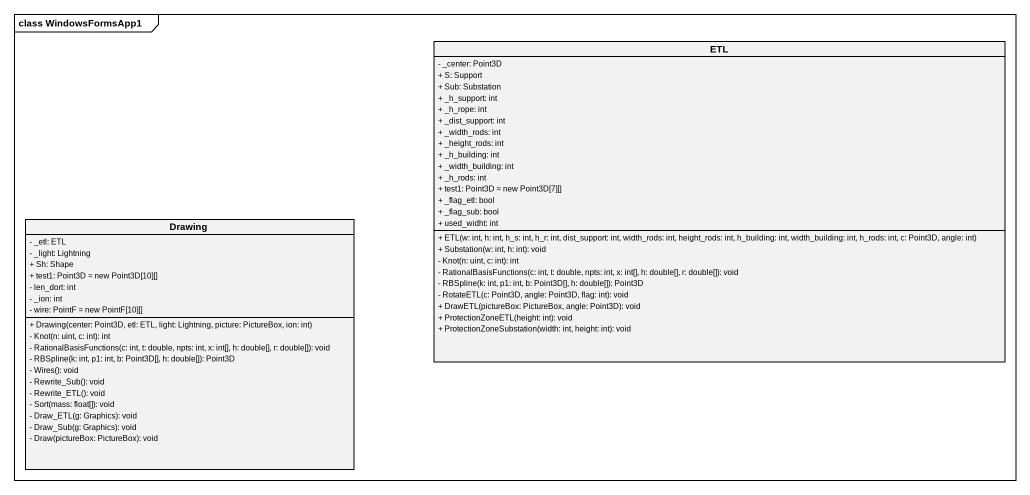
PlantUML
@startuml
mainframe class WindowsFormsApp1
hide circle
hide empty members
skinparam classAttributeIconSize 0
class ETL {
  - _center: Point3D
  + S: Support
  + Sub: Substation
  + _h_support: int
  + _h_rope: int
  + _dist_support: int
  + _width_rods: int
  + _height_rods: int
  + _h_building: int
  + _width_building: int
  + _h_rods: int
  + test1: Point3D = new Point3D[7][]
  + _flag_etl: bool
  + _flag_sub: bool
  + used_widht: int
  + ETL(w: int, h: int, h_s: int, h_r: int, dist_support: int, width_rods: int, height_rods: int, h_building: int, width_building: int, h_rods: int, c: Point3D, angle: int)
  + Substation(w: int, h: int): void
  - Knot(n: uint, c: int): int
  - RationalBasisFunctions(c: int, t: double, npts: int, x: int[], h: double[], r: double[]): void
  - RBSpline(k: int, p1: int, b: Point3D[], h: double[]): Point3D
  - RotateETL(c: Point3D, angle: Point3D, flag: int): void
  + DrawETL(pictureBox: PictureBox, angle: Point3D): void
  + ProtectionZoneETL(height: int): void
  + ProtectionZoneSubstation(width: int, height: int): void
}
class Drawing {
  - _etl: ETL
  - _light: Lightning
  + Sh: Shape
  + test1: Point3D = new Point3D[10][]
  - len_dort: int
  - _ion: int
  - wire: PointF = new PointF[10][]
  + Drawing(center: Point3D, etl: ETL, light: Lightning, picture: PictureBox, ion: int)
  - Knot(n: uint, c: int): int
  - RationalBasisFunctions(c: int, t: double, npts: int, x: int[], h: double[], r: double[]): void
  - RBSpline(k: int, p1: int, b: Point3D[], h: double[]): Point3D
  - Wires(): void
  - Rewrite_Sub(): void
  - Rewrite_ETL(): void
  - Sort(mass: float[]): void
  - Draw_ETL(g: Graphics): void
  - Draw_Sub(g: Graphics): void
  - Draw(pictureBox: PictureBox): void
}
@enduml
